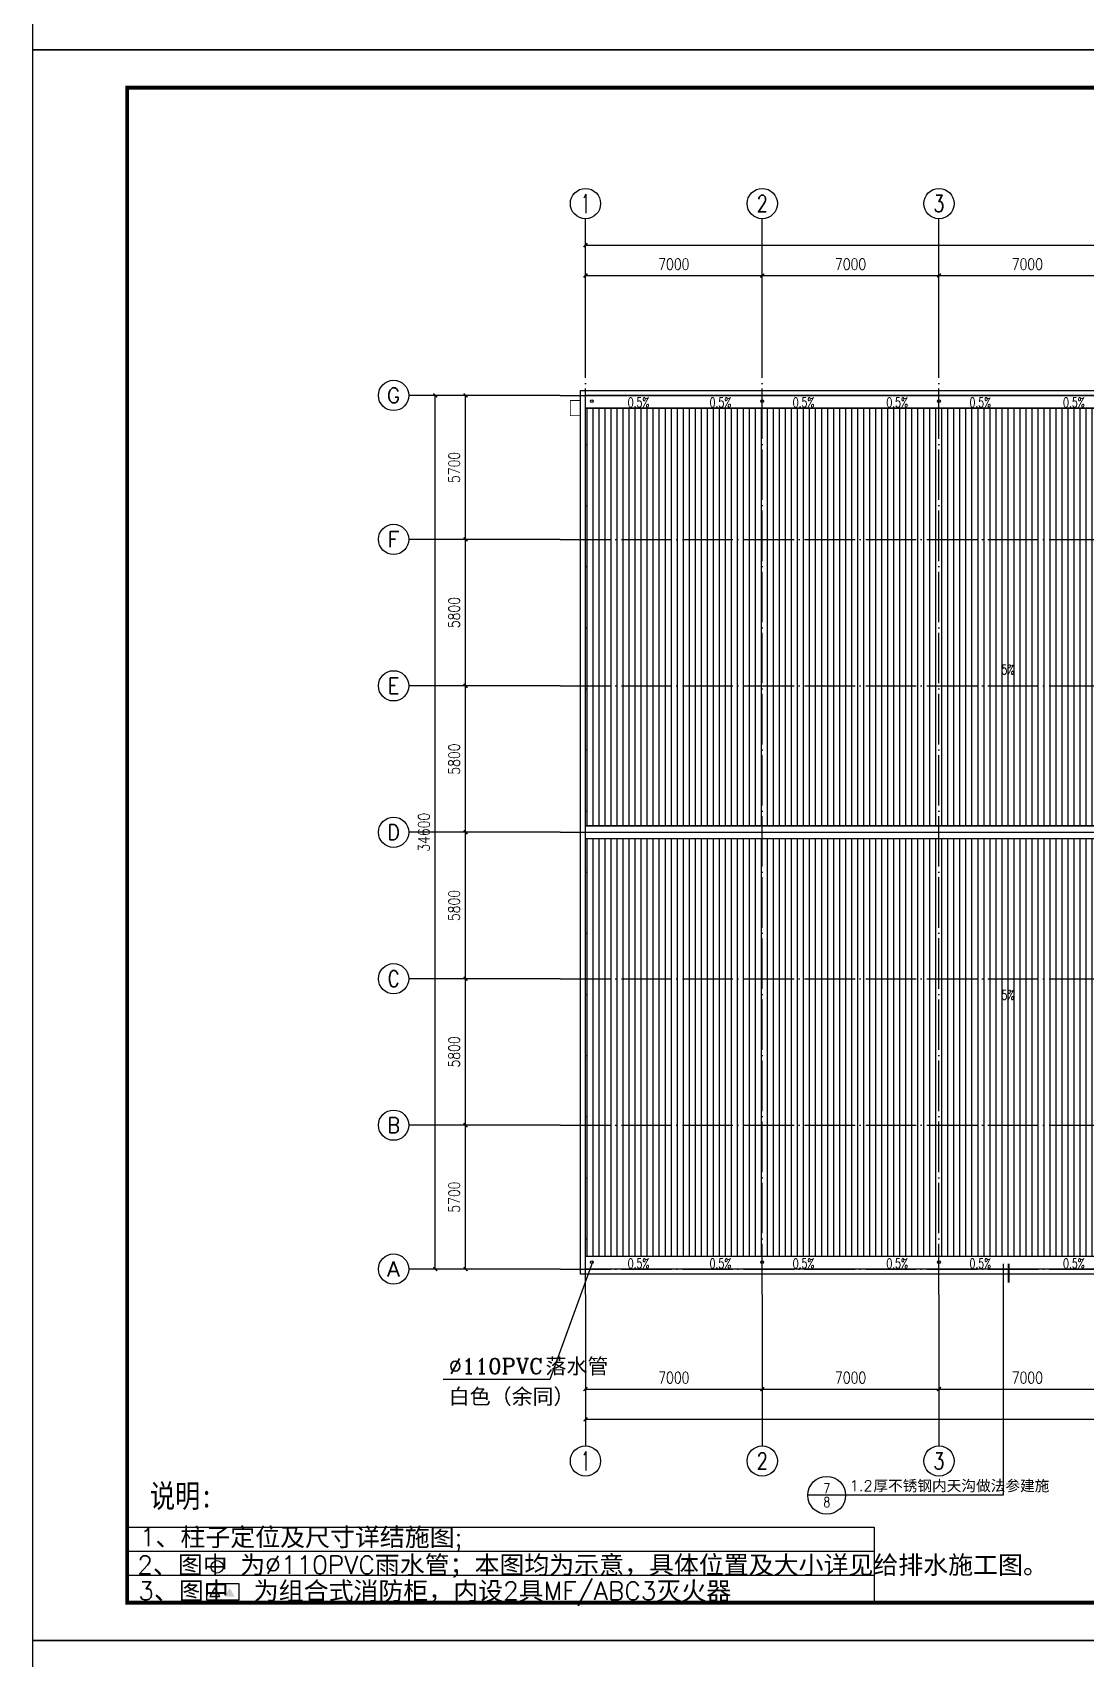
# Model space of a CAD drawing. Extents: x -21908402 to 2004492, y 83987 to 5079726.
# Drawn here: x 1811392 to 1853093, y 209275 to 273670 of the extents above; entities that cross this region are included whole.
import ezdxf
from ezdxf.enums import TextEntityAlignment as Align

# ---------------------------------------------------------------- set-up
doc = ezdxf.new("R2010")
doc.units = 0
doc.header["$LTSCALE"] = 1000
doc.linetypes.add('DOTE', pattern=[2.42, 2, -0.2, 0.02, -0.2])
doc.layers.get('0').update_dxf_attribs({"linetype": 'CONTINUOUS'})
doc.layers.get('DEFPOINTS').update_dxf_attribs({"linetype": 'CONTINUOUS'})
for name, color, linetype in [('AXIS', 3, 'CONTINUOUS'), ('AXIS_TEXT', 7, 'CONTINUOUS'), ('DIM_IDEN', 3, 'CONTINUOUS'), ('DIM_SYMB', 3, 'CONTINUOUS'), ('DOTE', 1, 'DOTE'), ('PUB_TEXT', 7, 'CONTINUOUS'), ('PUB_TITLE', 4, 'CONTINUOUS'), ('TEXT', 7, 'CONTINUOUS'), ('管道', 3, 'CONTINUOUS'), ('虚线浅显', 139, 'CONTINUOUS')]:
    doc.layers.add(name, color=color, linetype=linetype)
doc.styles.add('-黑体', font='simhei.ttf', dxfattribs={"width": 0.8})
doc.styles.add('_TCH_AXIS', font='complex_.ttf', dxfattribs={"bigfont": 'GBCBIG'})
doc.styles.add('_TCH_DIM', font='SIMPLEX', dxfattribs={"bigfont": 'GBCBIG'})
doc.styles.add('_TCH_LABEL', font='complex_.ttf', dxfattribs={"bigfont": 'GBCBIG'})
doc.styles.add('COMPLEX', font='COMPLEX')
doc.styles.add('DIM_FONT', font='simplex.shx', dxfattribs={"width": 0.8})
doc.styles.add('HZTXT', font='txt_____.ttf', dxfattribs={"width": 0.7, "height": 300, "bigfont": 'HZTXT'})
doc.dimstyles.new('DIMN150', dxfattribs={"dimscale": 1.5, "dimtxt": 300, "dimasz": 100, "dimexe": 250, "dimexo": 300, "dimgap": 150, "dimtad": 1, "dimdec": 0, "dimzin": 0, "dimtxsty": 'DIM_FONT', "dimblk": 'ARCHTICK', "dimcen": 0.09, "dimclrt": 7, "dimazin": 3, "dimtfac": 1, "dimtdec": 0, "dimtix": 1, "dimtmove": 0, "dimatfit": 3, "dimtolj": 1, "dimtzin": 0})

# ---------------------------------------------------------------- blocks, each defined once
blk = doc.blocks.new('GGGDDD')
h = blk.add_hatch(color=2)
h.paths.add_polyline_path([(7839327, -1916416), (7839124, -1916769), (7839531, -1916769)])
h.paths.add_polyline_path([(7838721, -1916416), (7838517, -1916769), (7838925, -1916769)])
at = {"color": 2}
for points in [[(7838405, -1916243), (7839695, -1916243), (7839695, -1916915), (7838405, -1916915)], [(7838721, -1916416), (7838517, -1916769), (7838925, -1916769)]]:
    blk.add_lwpolyline(points, close=True, dxfattribs=at)
at = {"layer": '管道'}
blk.add_ellipse((7838820, -1915560), major_axis=(178, 178), ratio=1, start_param=5.497787, end_param=11.780972, dxfattribs=at)
at = {"layer": '虚线浅显', "linetype": 'CONTINUOUS'}
for p, q in [((7835165, -1913944), (7865510, -1913944)), ((7865510, -1913944), (7865510, -1917013)), ((7835165, -1914922), (7865510, -1914922)), ((7835165, -1915901), (7865510, -1915901)), ((7835165, -1915901), (7865510, -1915901))]:
    blk.add_line(p, q, dxfattribs=at)
at = {"layer": 'PUB_TEXT', "color": 3, "style": '-黑体', "width": 0.8}
blk.add_text('说明: ', height=937.1, dxfattribs=at).set_placement((7836089, -1913147))
at = {"layer": 'TEXT', "style": 'HZTXT', "width": 1.01}
for s, p in [('1、柱子定位及尺寸详结施图;', (7835677, -1914721)), ('2、图中 为%%C110PVC雨水管；本图均为示意，具体位置及大小详见给排水施工图。 ', (7835573, -1915847)), ('3、图中  为组合式消防柜，内设2具MF/ABC3灭火器', (7835614, -1916905))]:
    blk.add_text(s, height=735, dxfattribs=at).set_placement(p)
blk = doc.blocks.new('_ARCHTICK')
at = {"color": 0, "linetype": 'BYBLOCK', "const_width": 0.4}
blk.add_lwpolyline([(-0.5, -0.5), (0.5, 0.5)], dxfattribs=at)
blk = doc.blocks.new('*D147')
at = {"layer": 'AXIS', "color": 0}
for p, q in [((1831841, 230396), (1828166, 230396)), ((1828541, 224696), (1828541, 230396)), ((1831841, 224696), (1828166, 224696))]:
    blk.add_line(p, q, dxfattribs=at)
at = {"layer": 'DEFPOINTS', "color": 0}
for p in [(1828541, 230396), (1832291, 230396), (1832291, 224696)]:
    blk.add_point(p, dxfattribs=at)
at = {"layer": 'AXIS', "color": 0, "xscale": 150, "yscale": 150, "zscale": 150}
for p, rotation in [((1828541, 230396), 90), ((1828541, 224696), 270)]:
    blk.add_blockref('_ARCHTICK', p, dxfattribs=dict(at, rotation=rotation))
at = {"layer": 'AXIS', "color": 7, "insert": (1828091, 227546), "char_height": 450, "attachment_point": 5, "rotation": 90, "style": 'DIM_FONT'}
blk.add_mtext('\\A1;5700', dxfattribs=at)
blk = doc.blocks.new('*D148')
at = {"layer": 'AXIS', "color": 0}
for p, q in [((1831841, 236196), (1828166, 236196)), ((1828541, 230396), (1828541, 236196)), ((1831841, 230396), (1828166, 230396))]:
    blk.add_line(p, q, dxfattribs=at)
at = {"layer": 'DEFPOINTS', "color": 0}
for p in [(1828541, 236196), (1832291, 236196), (1832291, 230396)]:
    blk.add_point(p, dxfattribs=at)
at = {"layer": 'AXIS', "color": 0, "xscale": 150, "yscale": 150, "zscale": 150}
for p, rotation in [((1828541, 236196), 90), ((1828541, 230396), 270)]:
    blk.add_blockref('_ARCHTICK', p, dxfattribs=dict(at, rotation=rotation))
at = {"layer": 'AXIS', "color": 7, "insert": (1828091, 233296), "char_height": 450, "attachment_point": 5, "rotation": 90, "style": 'DIM_FONT'}
blk.add_mtext('\\A1;5800', dxfattribs=at)
blk = doc.blocks.new('*D149')
at = {"layer": 'AXIS', "color": 0}
for p, q in [((1831841, 241996), (1828166, 241996)), ((1828541, 236196), (1828541, 241996)), ((1831841, 236196), (1828166, 236196))]:
    blk.add_line(p, q, dxfattribs=at)
at = {"layer": 'DEFPOINTS', "color": 0}
for p in [(1828541, 241996), (1832291, 241996), (1832291, 236196)]:
    blk.add_point(p, dxfattribs=at)
at = {"layer": 'AXIS', "color": 0, "xscale": 150, "yscale": 150, "zscale": 150}
for p, rotation in [((1828541, 241996), 90), ((1828541, 236196), 270)]:
    blk.add_blockref('_ARCHTICK', p, dxfattribs=dict(at, rotation=rotation))
at = {"layer": 'AXIS', "color": 7, "insert": (1828091, 239096), "char_height": 450, "attachment_point": 5, "rotation": 90, "style": 'DIM_FONT'}
blk.add_mtext('\\A1;5800', dxfattribs=at)
blk = doc.blocks.new('*D150')
at = {"layer": 'AXIS', "color": 0}
for p, q in [((1831841, 247796), (1828166, 247796)), ((1828541, 241996), (1828541, 247796)), ((1831841, 241996), (1828166, 241996))]:
    blk.add_line(p, q, dxfattribs=at)
at = {"layer": 'DEFPOINTS', "color": 0}
for p in [(1828541, 247796), (1832291, 247796), (1832291, 241996)]:
    blk.add_point(p, dxfattribs=at)
at = {"layer": 'AXIS', "color": 0, "xscale": 150, "yscale": 150, "zscale": 150}
for p, rotation in [((1828541, 247796), 90), ((1828541, 241996), 270)]:
    blk.add_blockref('_ARCHTICK', p, dxfattribs=dict(at, rotation=rotation))
at = {"layer": 'AXIS', "color": 7, "insert": (1828091, 244896), "char_height": 450, "attachment_point": 5, "rotation": 90, "style": 'DIM_FONT'}
blk.add_mtext('\\A1;5800', dxfattribs=at)
blk = doc.blocks.new('*D151')
at = {"layer": 'AXIS', "color": 0}
for p, q in [((1831841, 253596), (1828166, 253596)), ((1828541, 247796), (1828541, 253596)), ((1831841, 247796), (1828166, 247796))]:
    blk.add_line(p, q, dxfattribs=at)
at = {"layer": 'DEFPOINTS', "color": 0}
for p in [(1828541, 253596), (1832291, 253596), (1832291, 247796)]:
    blk.add_point(p, dxfattribs=at)
at = {"layer": 'AXIS', "color": 0, "xscale": 150, "yscale": 150, "zscale": 150}
for p, rotation in [((1828541, 253596), 90), ((1828541, 247796), 270)]:
    blk.add_blockref('_ARCHTICK', p, dxfattribs=dict(at, rotation=rotation))
at = {"layer": 'AXIS', "color": 7, "insert": (1828091, 250696), "char_height": 450, "attachment_point": 5, "rotation": 90, "style": 'DIM_FONT'}
blk.add_mtext('\\A1;5800', dxfattribs=at)
blk = doc.blocks.new('*D152')
at = {"layer": 'AXIS', "color": 0}
for p, q in [((1831841, 259296), (1828166, 259296)), ((1828541, 253596), (1828541, 259296)), ((1831841, 253596), (1828166, 253596))]:
    blk.add_line(p, q, dxfattribs=at)
at = {"layer": 'DEFPOINTS', "color": 0}
for p in [(1828541, 259296), (1832291, 259296), (1832291, 253596)]:
    blk.add_point(p, dxfattribs=at)
at = {"layer": 'AXIS', "color": 0, "xscale": 150, "yscale": 150, "zscale": 150}
for p, rotation in [((1828541, 259296), 90), ((1828541, 253596), 270)]:
    blk.add_blockref('_ARCHTICK', p, dxfattribs=dict(at, rotation=rotation))
at = {"layer": 'AXIS', "color": 7, "insert": (1828091, 256446), "char_height": 450, "attachment_point": 5, "rotation": 90, "style": 'DIM_FONT'}
blk.add_mtext('\\A1;5700', dxfattribs=at)
blk = doc.blocks.new('*D153')
at = {"layer": 'AXIS', "color": 0}
for p, q in [((1831841, 259296), (1826966, 259296)), ((1827341, 224696), (1827341, 259296)), ((1831841, 224696), (1826966, 224696))]:
    blk.add_line(p, q, dxfattribs=at)
at = {"layer": 'DEFPOINTS', "color": 0}
for p in [(1827341, 259296), (1832291, 259296), (1832291, 224696)]:
    blk.add_point(p, dxfattribs=at)
at = {"layer": 'AXIS', "color": 0, "xscale": 150, "yscale": 150, "zscale": 150}
for p, rotation in [((1827341, 259296), 90), ((1827341, 224696), 270)]:
    blk.add_blockref('_ARCHTICK', p, dxfattribs=dict(at, rotation=rotation))
at = {"layer": 'AXIS', "color": 7, "insert": (1826891, 241996), "char_height": 450, "attachment_point": 5, "rotation": 90, "style": 'DIM_FONT'}
blk.add_mtext('\\A1;34600', dxfattribs=at)
blk = doc.blocks.new('*D161')
at = {"layer": 'AXIS', "color": 0}
for p, q in [((1833291, 260746), (1833291, 264421)), ((1833291, 264046), (1840291, 264046)), ((1840291, 260746), (1840291, 264421))]:
    blk.add_line(p, q, dxfattribs=at)
at = {"layer": 'DEFPOINTS', "color": 0}
for p in [(1840291, 264046), (1833291, 260296), (1840291, 260296)]:
    blk.add_point(p, dxfattribs=at)
at = {"layer": 'AXIS', "color": 0, "xscale": 150, "yscale": 150, "zscale": 150, "rotation": 180}
blk.add_blockref('_ARCHTICK', (1833291, 264046), dxfattribs=at)
at = {"layer": 'AXIS', "color": 0, "xscale": 150, "yscale": 150, "zscale": 150}
blk.add_blockref('_ARCHTICK', (1840291, 264046), dxfattribs=at)
at = {"layer": 'AXIS', "color": 7, "insert": (1836791, 264496), "char_height": 450, "attachment_point": 5, "style": 'DIM_FONT'}
blk.add_mtext('\\A1;7000', dxfattribs=at)
blk = doc.blocks.new('*D162')
at = {"layer": 'AXIS', "color": 0}
for p, q in [((1840291, 260746), (1840291, 264421)), ((1840291, 264046), (1847291, 264046)), ((1847291, 260746), (1847291, 264421))]:
    blk.add_line(p, q, dxfattribs=at)
at = {"layer": 'DEFPOINTS', "color": 0}
for p in [(1847291, 264046), (1840291, 260296), (1847291, 260296)]:
    blk.add_point(p, dxfattribs=at)
at = {"layer": 'AXIS', "color": 0, "xscale": 150, "yscale": 150, "zscale": 150, "rotation": 180}
blk.add_blockref('_ARCHTICK', (1840291, 264046), dxfattribs=at)
at = {"layer": 'AXIS', "color": 0, "xscale": 150, "yscale": 150, "zscale": 150}
blk.add_blockref('_ARCHTICK', (1847291, 264046), dxfattribs=at)
at = {"layer": 'AXIS', "color": 7, "insert": (1843791, 264496), "char_height": 450, "attachment_point": 5, "style": 'DIM_FONT'}
blk.add_mtext('\\A1;7000', dxfattribs=at)
blk = doc.blocks.new('*D163')
at = {"layer": 'AXIS', "color": 0}
for p, q in [((1847291, 260746), (1847291, 264421)), ((1847291, 264046), (1854291, 264046)), ((1854291, 260746), (1854291, 264421))]:
    blk.add_line(p, q, dxfattribs=at)
at = {"layer": 'DEFPOINTS', "color": 0}
for p in [(1854291, 264046), (1847291, 260296), (1854291, 260296)]:
    blk.add_point(p, dxfattribs=at)
at = {"layer": 'AXIS', "color": 0, "xscale": 150, "yscale": 150, "zscale": 150, "rotation": 180}
blk.add_blockref('_ARCHTICK', (1847291, 264046), dxfattribs=at)
at = {"layer": 'AXIS', "color": 0, "xscale": 150, "yscale": 150, "zscale": 150}
blk.add_blockref('_ARCHTICK', (1854291, 264046), dxfattribs=at)
at = {"layer": 'AXIS', "color": 7, "insert": (1850791, 264496), "char_height": 450, "attachment_point": 5, "style": 'DIM_FONT'}
blk.add_mtext('\\A1;7000', dxfattribs=at)
blk = doc.blocks.new('*D167')
at = {"layer": 'AXIS', "color": 0}
for p, q in [((1833291, 260746), (1833291, 265621)), ((1875291, 260746), (1875291, 265621)), ((1833291, 265246), (1875291, 265246))]:
    blk.add_line(p, q, dxfattribs=at)
at = {"layer": 'DEFPOINTS', "color": 0}
for p in [(1875291, 265246), (1833291, 260296), (1875291, 260296)]:
    blk.add_point(p, dxfattribs=at)
at = {"layer": 'AXIS', "color": 0, "xscale": 150, "yscale": 150, "zscale": 150, "rotation": 180}
blk.add_blockref('_ARCHTICK', (1833291, 265246), dxfattribs=at)
at = {"layer": 'AXIS', "color": 0, "xscale": 150, "yscale": 150, "zscale": 150}
blk.add_blockref('_ARCHTICK', (1875291, 265246), dxfattribs=at)
at = {"layer": 'AXIS', "color": 7, "insert": (1854291, 265696), "char_height": 450, "attachment_point": 5, "style": 'DIM_FONT'}
blk.add_mtext('\\A1;42000', dxfattribs=at)
blk = doc.blocks.new('*D168')
at = {"layer": 'AXIS', "color": 0}
for p, q in [((1833291, 223246), (1833291, 219571)), ((1840291, 223246), (1840291, 219571)), ((1833291, 219946), (1840291, 219946))]:
    blk.add_line(p, q, dxfattribs=at)
at = {"layer": 'DEFPOINTS', "color": 0}
for p in [(1833291, 223696), (1840291, 223696), (1840291, 219946)]:
    blk.add_point(p, dxfattribs=at)
at = {"layer": 'AXIS', "color": 0, "xscale": 150, "yscale": 150, "zscale": 150, "rotation": 180}
blk.add_blockref('_ARCHTICK', (1833291, 219946), dxfattribs=at)
at = {"layer": 'AXIS', "color": 0, "xscale": 150, "yscale": 150, "zscale": 150}
blk.add_blockref('_ARCHTICK', (1840291, 219946), dxfattribs=at)
at = {"layer": 'AXIS', "color": 7, "insert": (1836791, 220396), "char_height": 450, "attachment_point": 5, "style": 'DIM_FONT'}
blk.add_mtext('\\A1;7000', dxfattribs=at)
blk = doc.blocks.new('*D169')
at = {"layer": 'AXIS', "color": 0}
for p, q in [((1840291, 223246), (1840291, 219571)), ((1847291, 223246), (1847291, 219571)), ((1840291, 219946), (1847291, 219946))]:
    blk.add_line(p, q, dxfattribs=at)
at = {"layer": 'DEFPOINTS', "color": 0}
for p in [(1840291, 223696), (1847291, 223696), (1847291, 219946)]:
    blk.add_point(p, dxfattribs=at)
at = {"layer": 'AXIS', "color": 0, "xscale": 150, "yscale": 150, "zscale": 150, "rotation": 180}
blk.add_blockref('_ARCHTICK', (1840291, 219946), dxfattribs=at)
at = {"layer": 'AXIS', "color": 0, "xscale": 150, "yscale": 150, "zscale": 150}
blk.add_blockref('_ARCHTICK', (1847291, 219946), dxfattribs=at)
at = {"layer": 'AXIS', "color": 7, "insert": (1843791, 220396), "char_height": 450, "attachment_point": 5, "style": 'DIM_FONT'}
blk.add_mtext('\\A1;7000', dxfattribs=at)
blk = doc.blocks.new('*D170')
at = {"layer": 'AXIS', "color": 0}
for p, q in [((1847291, 223246), (1847291, 219571)), ((1854291, 223246), (1854291, 219571)), ((1847291, 219946), (1854291, 219946))]:
    blk.add_line(p, q, dxfattribs=at)
at = {"layer": 'DEFPOINTS', "color": 0}
for p in [(1847291, 223696), (1854291, 223696), (1854291, 219946)]:
    blk.add_point(p, dxfattribs=at)
at = {"layer": 'AXIS', "color": 0, "xscale": 150, "yscale": 150, "zscale": 150, "rotation": 180}
blk.add_blockref('_ARCHTICK', (1847291, 219946), dxfattribs=at)
at = {"layer": 'AXIS', "color": 0, "xscale": 150, "yscale": 150, "zscale": 150}
blk.add_blockref('_ARCHTICK', (1854291, 219946), dxfattribs=at)
at = {"layer": 'AXIS', "color": 7, "insert": (1850791, 220396), "char_height": 450, "attachment_point": 5, "style": 'DIM_FONT'}
blk.add_mtext('\\A1;7000', dxfattribs=at)
blk = doc.blocks.new('*D174')
at = {"layer": 'AXIS', "color": 0}
for p, q in [((1833291, 223246), (1833291, 218371)), ((1875291, 223246), (1875291, 218371)), ((1833291, 218746), (1875291, 218746))]:
    blk.add_line(p, q, dxfattribs=at)
at = {"layer": 'DEFPOINTS', "color": 0}
for p in [(1833291, 223696), (1875291, 223696), (1875291, 218746)]:
    blk.add_point(p, dxfattribs=at)
at = {"layer": 'AXIS', "color": 0, "xscale": 150, "yscale": 150, "zscale": 150, "rotation": 180}
blk.add_blockref('_ARCHTICK', (1833291, 218746), dxfattribs=at)
at = {"layer": 'AXIS', "color": 0, "xscale": 150, "yscale": 150, "zscale": 150}
blk.add_blockref('_ARCHTICK', (1875291, 218746), dxfattribs=at)
at = {"layer": 'AXIS', "color": 7, "insert": (1854291, 219196), "char_height": 450, "attachment_point": 5, "style": 'DIM_FONT'}
blk.add_mtext('\\A1;42000', dxfattribs=at)
blk = doc.blocks.new('_AXISO')
blk.add_circle((0, 0), 0.5)
at = {"layer": 'AXIS_TEXT', "style": 'COMPLEX', "width": 1.041667}
blk.add_attdef('A', text='', height=0.56, dxfattribs=at).set_placement((-0.25, -0.28), (0.25, -0.28), align=Align.FIT)

msp = doc.modelspace()

# ---------------------------------------------------------------- hatches: boundary and pattern name
h = msp.add_hatch()
h.set_pattern_fill('ANSI31', color=250, scale=150, angle=45, style=0)
h.set_pattern_definition([(90, (1389969.26, 9868.02), (-238.125, 4e-14), [])])
h.paths.add_polyline_path([(1833291, 258795.9), (1875291, 258795.9), (1875291, 242245.9), (1833291, 242245.9)])
h = msp.add_hatch()
h.set_pattern_fill('ANSI31', color=250, scale=150, angle=45, style=0)
h.set_pattern_definition([(270, (1389969.26, 474123.8), (-238.125, -4e-14), [])])
h.paths.add_polyline_path([(1833291, 225195.9), (1875291, 225195.9), (1875291, 241745.9), (1833291, 241745.9)])

# ---------------------------------------------------------------- linework, layer by layer
for p, q in [((1833291, 259295.9), (1875291, 259295.9)), ((1833291, 224695.9), (1833291, 259295.9)), ((1875291, 259295.9), (1833291, 259295.9)), ((1833291, 258795.9), (1875291, 258795.9)), ((1875291, 258795.9), (1833291, 258795.9)), ((1833291, 242245.9), (1875291, 242245.9)), ((1833291, 241995.9), (1875291, 241995.9)), ((1833291, 241745.9), (1875291, 241745.9)), ((1875291, 225195.9), (1833291, 225195.9)), ((1875291, 224695.9), (1833291, 224695.9))]:
    msp.add_line(p, q)
at = {"color": 1, "const_width": 30}
msp.add_lwpolyline([(1833091, 258495.9), (1832691, 258495.9), (1832691, 259095.9), (1833091, 259095.9)], dxfattribs=at)
for points in [[(1833091, 259495.9), (1875491, 259495.9), (1875491, 224495.9), (1833091, 224495.9)], [(1833291, 258795.9), (1875291, 258795.9), (1875291, 242245.9), (1833291, 242245.9)]]:
    msp.add_lwpolyline(points, close=True)
for centre in [(1833546.2, 259069.5), (1840290.8, 259069.5), (1847290.8, 259069.5), (1833546.2, 224969.5), (1840290.8, 224969.5), (1847290.8, 224969.5)]:
    msp.add_circle(centre, 55)
at = {"layer": 'AXIS'}
for p, q in [((1833291, 260295.9), (1833291, 266295.9)), ((1840291, 260295.9), (1840291, 266295.9)), ((1847291, 260295.9), (1847291, 266295.9)), ((1832291, 259295.9), (1826291, 259295.9)), ((1832291, 253595.9), (1826291, 253595.9)), ((1832291, 247795.9), (1826291, 247795.9)), ((1832291, 241995.9), (1826291, 241995.9)), ((1832291, 236195.9), (1826291, 236195.9)), ((1832291, 230395.9), (1826291, 230395.9)), ((1832291, 224695.9), (1826291, 224695.9)), ((1833291, 223695.9), (1833291, 217695.9)), ((1840291, 223695.9), (1840291, 217695.9)), ((1847291, 223695.9), (1847291, 217695.9))]:
    msp.add_line(p, q, dxfattribs=at)
at = {"layer": 'DIM_IDEN'}
for p, q in [((1833567.7, 224971.5), (1831877.3, 220323.7)), ((1849826.7, 224910.7), (1849826.7, 215737.5)), ((1831877.3, 220323.7), (1827649.8, 220323.7)), ((1843595, 215737.5), (1842095, 215737.5)), ((1849826.7, 215737.5), (1843595, 215737.5))]:
    msp.add_line(p, q, dxfattribs=at)
at = {"layer": 'DIM_IDEN', "const_width": 75}
msp.add_lwpolyline([(1850051.7, 224910.7), (1850051.7, 224160.7)], dxfattribs=at)
at = {"layer": 'DIM_IDEN'}
msp.add_circle((1842845, 215737.5), 750, dxfattribs=at)
at = {"layer": 'DIM_SYMB'}
for points in [[(1834830.2, 259019.3, 0, 0, 0), (1834463.3, 259019.3, 120, 0, 0), (1834013.3, 259019.3, 0, 0, 0)], [(1839216.6, 259019.3, 0, 0, 0), (1839583.5, 259019.3, 120, 0, 0), (1840033.5, 259019.3, 0, 0, 0)], [(1841365.4, 259019.3, 0, 0, 0), (1840998.5, 259019.3, 120, 0, 0), (1840548.5, 259019.3, 0, 0, 0)], [(1846216.6, 259019.3, 0, 0, 0), (1846583.5, 259019.3, 120, 0, 0), (1847033.5, 259019.3, 0, 0, 0)], [(1848365.4, 259019.3, 0, 0, 0), (1847998.5, 259019.3, 120, 0, 0), (1847548.5, 259019.3, 0, 0, 0)], [(1850012.3, 248764.9, 0, 0, 0), (1850012.3, 251442.3, 120, 0, 0), (1850012.3, 251892.3, 0, 0, 0)], [(1850012.3, 248764.9, 0, 0, 0), (1850012.3, 251442.3, 120, 0, 0), (1850012.3, 251892.3, 0, 0, 0)], [(1850012.3, 235226.9, 0, 0, 0), (1850012.3, 232549.6, 120, 0, 0), (1850012.3, 232099.6, 0, 0, 0)], [(1834830.2, 224919.3, 0, 0, 0), (1834463.3, 224919.3, 120, 0, 0), (1834013.3, 224919.3, 0, 0, 0)], [(1839216.6, 224919.3, 0, 0, 0), (1839583.5, 224919.3, 120, 0, 0), (1840033.5, 224919.3, 0, 0, 0)], [(1841365.4, 224919.3, 0, 0, 0), (1840998.5, 224919.3, 120, 0, 0), (1840548.5, 224919.3, 0, 0, 0)], [(1846216.6, 224919.3, 0, 0, 0), (1846583.5, 224919.3, 120, 0, 0), (1847033.5, 224919.3, 0, 0, 0)], [(1848365.4, 224919.3, 0, 0, 0), (1847998.5, 224919.3, 120, 0, 0), (1847548.5, 224919.3, 0, 0, 0)]]:
    msp.add_lwpolyline(points, format="xyseb", dxfattribs=at)
at = {"layer": 'DOTE'}
for p, q in [((1833291, 223695.9), (1833291, 260295.9)), ((1833291, 223695.9), (1833291, 260295.9)), ((1840291, 223695.9), (1840291, 260295.9)), ((1847291, 223695.9), (1847291, 260295.9)), ((1832291, 259295.9), (1876291, 259295.9)), ((1832291, 259295.9), (1876291, 259295.9)), ((1832291, 253595.9), (1876291, 253595.9)), ((1832291, 247795.9), (1876291, 247795.9)), ((1832291, 241995.9), (1876291, 241995.9)), ((1832291, 236195.9), (1876291, 236195.9)), ((1832291, 230395.9), (1876291, 230395.9)), ((1832291, 224695.9), (1876291, 224695.9))]:
    msp.add_line(p, q, dxfattribs=at)
at = {"layer": 'PUB_TITLE'}
for points in [[(1811391.5, 272987.2), (1900491.5, 272987.2), (1900491.5, 335987.2), (1811391.5, 335987.2)], [(1811391.5, 209987.2), (1900491.5, 209987.2), (1900491.5, 272987.2), (1811391.5, 272987.2)], [(1811391.5, 146987.2), (1900491.5, 146987.2), (1900491.5, 209987.2), (1811391.5, 209987.2)]]:
    msp.add_lwpolyline(points, close=True, dxfattribs=at)
at = {"layer": 'PUB_TITLE', "const_width": 150}
msp.add_lwpolyline([(1815141.5, 211487.2), (1898991.5, 211487.2), (1898991.5, 271487.2), (1815141.5, 271487.2)], close=True, dxfattribs=at)

# ---------------------------------------------------------------- block references
at = {"xscale": 0.9750000005587935, "yscale": 0.9750000000349246, "zscale": 0.9750000000000001}
msp.add_blockref('GGGDDD', (-5824144.2, 2080574.8), dxfattribs=at)
at = {"layer": 'AXIS'}
ref = msp.add_blockref('_AXISO', (1833291, 266895.9), dxfattribs=dict(at, xscale=1200, yscale=1200, zscale=1200))
ref.add_attrib('A', '1', dxfattribs={"layer": 'AXIS_TEXT', "height": 749.5, "style": '_TCH_AXIS', "width": 0.594894}).set_placement((1833130.4, 266521.2), (1833451.6, 266521.2), align=Align.FIT)
ref = msp.add_blockref('_AXISO', (1840291, 266895.9), dxfattribs=dict(at, xscale=1200, yscale=1200, zscale=1200))
ref.add_attrib('A', '2', dxfattribs={"layer": 'AXIS_TEXT', "height": 657.6, "style": '_TCH_AXIS', "width": 0.699409}).set_placement((1840071.8, 266567.1), (1840510.2, 266567.1), align=Align.FIT)
ref = msp.add_blockref('_AXISO', (1847291, 266895.9), dxfattribs=dict(at, xscale=1200, yscale=1200, zscale=1200))
ref.add_attrib('A', '3', dxfattribs={"layer": 'AXIS_TEXT', "height": 657.6, "style": '_TCH_AXIS', "width": 0.699409}).set_placement((1847071.8, 266567.1), (1847510.2, 266567.1), align=Align.FIT)
ref = msp.add_blockref('_AXISO', (1825691, 259295.9), dxfattribs=dict(at, xscale=1200, yscale=1200, zscale=1200))
ref.add_attrib('A', 'G', dxfattribs={"layer": 'AXIS_TEXT', "height": 594.7, "style": '_TCH_AXIS', "width": 0.784227}).set_placement((1825436.1, 258998.5), (1825945.9, 258998.5), align=Align.FIT)
ref = msp.add_blockref('_AXISO', (1825691, 253595.9), dxfattribs=dict(at, xscale=1200, yscale=1200, zscale=1200))
ref.add_attrib('A', 'F', dxfattribs={"layer": 'AXIS_TEXT', "height": 625, "style": '_TCH_AXIS', "width": 0.799324}).set_placement((1825452.9, 253283.4), (1825929.1, 253283.4), align=Align.FIT)
ref = msp.add_blockref('_AXISO', (1825691, 247795.9), dxfattribs=dict(at, xscale=1200, yscale=1200, zscale=1200))
ref.add_attrib('A', 'E', dxfattribs={"layer": 'AXIS_TEXT', "height": 625, "style": '_TCH_AXIS', "width": 0.761905}).set_placement((1825452.9, 247483.4), (1825929.1, 247483.4), align=Align.FIT)
ref = msp.add_blockref('_AXISO', (1825691, 241995.9), dxfattribs=dict(at, xscale=1200, yscale=1200, zscale=1200))
ref.add_attrib('A', 'D', dxfattribs={"layer": 'AXIS_TEXT', "height": 609.6, "style": '_TCH_AXIS', "width": 0.773322}).set_placement((1825444.3, 241691.1), (1825937.7, 241691.1), align=Align.FIT)
ref = msp.add_blockref('_AXISO', (1825691, 236195.9), dxfattribs=dict(at, xscale=1200, yscale=1200, zscale=1200))
ref.add_attrib('A', 'C', dxfattribs={"layer": 'AXIS_TEXT', "height": 641, "style": '_TCH_AXIS', "width": 0.714286}).set_placement((1825462.1, 235875.4), (1825919.9, 235875.4), align=Align.FIT)
ref = msp.add_blockref('_AXISO', (1825691, 230395.9), dxfattribs=dict(at, xscale=1200, yscale=1200, zscale=1200))
ref.add_attrib('A', 'B', dxfattribs={"layer": 'AXIS_TEXT', "height": 609.6, "style": '_TCH_AXIS', "width": 0.773322}).set_placement((1825444.3, 230091.1), (1825937.7, 230091.1), align=Align.FIT)
ref = msp.add_blockref('_AXISO', (1825691, 224695.9), dxfattribs=dict(at, xscale=1200, yscale=1200, zscale=1200))
ref.add_attrib('A', 'A', dxfattribs={"layer": 'AXIS_TEXT', "height": 594.7, "style": '_TCH_AXIS', "width": 0.857143}).set_placement((1825436.1, 224398.5), (1825945.9, 224398.5), align=Align.FIT)
ref = msp.add_blockref('_AXISO', (1833291, 217095.9), dxfattribs=dict(at, xscale=1200, yscale=1200, zscale=1200))
ref.add_attrib('A', '1', dxfattribs={"layer": 'AXIS_TEXT', "height": 749.5, "style": '_TCH_AXIS', "width": 0.594894}).set_placement((1833130.4, 216721.2), (1833451.6, 216721.2), align=Align.FIT)
ref = msp.add_blockref('_AXISO', (1840291, 217095.9), dxfattribs=dict(at, xscale=1200, yscale=1200, zscale=1200))
ref.add_attrib('A', '2', dxfattribs={"layer": 'AXIS_TEXT', "height": 657.6, "style": '_TCH_AXIS', "width": 0.699409}).set_placement((1840071.8, 216767.1), (1840510.2, 216767.1), align=Align.FIT)
ref = msp.add_blockref('_AXISO', (1847291, 217095.9), dxfattribs=dict(at, xscale=1200, yscale=1200, zscale=1200))
ref.add_attrib('A', '3', dxfattribs={"layer": 'AXIS_TEXT', "height": 657.6, "style": '_TCH_AXIS', "width": 0.699409}).set_placement((1847071.8, 216767.1), (1847510.2, 216767.1), align=Align.FIT)

# ---------------------------------------------------------------- texts
at = {"layer": 'PUB_TEXT', "style": '_TCH_DIM', "width": 0.705882}
for s, p in [('0.5%%%', (1834965.2, 258828.1)), ('0.5%%%', (1838207.3, 258828.1)), ('0.5%%%', (1841500.4, 258828.1)), ('0.5%%%', (1845207.3, 258828.1)), ('0.5%%%', (1848500.4, 258828.1)), ('0.5%%%', (1852207.3, 258828.1)), ('5%%%', (1849768.1, 248247.4)), ('5%%%', (1849768.1, 248247.4)), ('5%%%', (1849768.1, 235361.9)), ('0.5%%%', (1834965.2, 224728.1)), ('0.5%%%', (1838207.3, 224728.1)), ('0.5%%%', (1841500.4, 224728.1)), ('0.5%%%', (1845207.3, 224728.1)), ('0.5%%%', (1848500.4, 224728.1)), ('0.5%%%', (1852207.3, 224728.1))]:
    msp.add_text(s, height=382.5, dxfattribs=at).set_placement(p)
at = {"layer": 'PUB_TEXT', "style": '_TCH_LABEL'}
for s, height, p in [('%%c110PVC', 608.39, (1827874.8, 220548.7)), ('落水管', 608.39, (1831708.2, 220548.7)), ('白色（余同）', 608.39, (1827874.8, 219348.7)), ('厚不锈钢内天沟做法参建施', 425.87, (1844692.5, 215903.9)), ('1.2', 425.87, (1843752.5, 215903.9))]:
    msp.add_text(s, height=height, dxfattribs=at).set_placement(p)
at = {"layer": 'PUB_TEXT', "style": '_TCH_LABEL', "width": 0.7}
for s, p, p2 in [('7', (1842714.5, 215815.8), (1842975.5, 215815.8)), ('8', (1842714.5, 215267.7), (1842975.5, 215267.7))]:
    msp.add_text(s, height=391.5, dxfattribs=at).set_placement(p, p2, align=Align.FIT)

# ---------------------------------------------------------------- dimensions: what is measured, and where the dimension line sits
at = {"layer": 'AXIS'}
for p1, p2, distance, picture, middle in [((1833291, 260295.9), (1875291, 260295.9), 4950, '*D167', (1854291, 265695.9)), ((1833291, 260295.9), (1840291, 260295.9), 3750, '*D161', (1836791, 264495.9)), ((1840291, 260295.9), (1847291, 260295.9), 3750, '*D162', (1843791, 264495.9)), ((1847291, 260295.9), (1854291, 260295.9), 3750, '*D163', (1850791, 264495.9)), ((1832291, 224695.9), (1832291, 259295.9), 4950, '*D153', (1826891, 241995.9)), ((1832291, 253595.9), (1832291, 259295.9), 3750, '*D152', (1828091, 256445.9)), ((1832291, 247795.9), (1832291, 253595.9), 3750, '*D151', (1828091, 250695.9)), ((1832291, 241995.9), (1832291, 247795.9), 3750, '*D150', (1828091, 244895.9)), ((1832291, 236195.9), (1832291, 241995.9), 3750, '*D149', (1828091, 239095.9)), ((1832291, 230395.9), (1832291, 236195.9), 3750, '*D148', (1828091, 233295.9)), ((1832291, 224695.9), (1832291, 230395.9), 3750, '*D147', (1828091, 227545.9)), ((1833291, 223695.9), (1840291, 223695.9), -3750, '*D168', (1836791, 220395.9)), ((1833291, 223695.9), (1875291, 223695.9), -4950, '*D174', (1854291, 219195.9)), ((1840291, 223695.9), (1847291, 223695.9), -3750, '*D169', (1843791, 220395.9)), ((1847291, 223695.9), (1854291, 223695.9), -3750, '*D170', (1850791, 220395.9))]:
    dim = msp.add_aligned_dim(p1=p1, p2=p2, distance=distance, dimstyle='DIMN150', dxfattribs=at)
    dim.commit()
    dim.dimension.update_dxf_attribs({"geometry": picture, "text_midpoint": middle})

doc.saveas('drawing.dxf')
